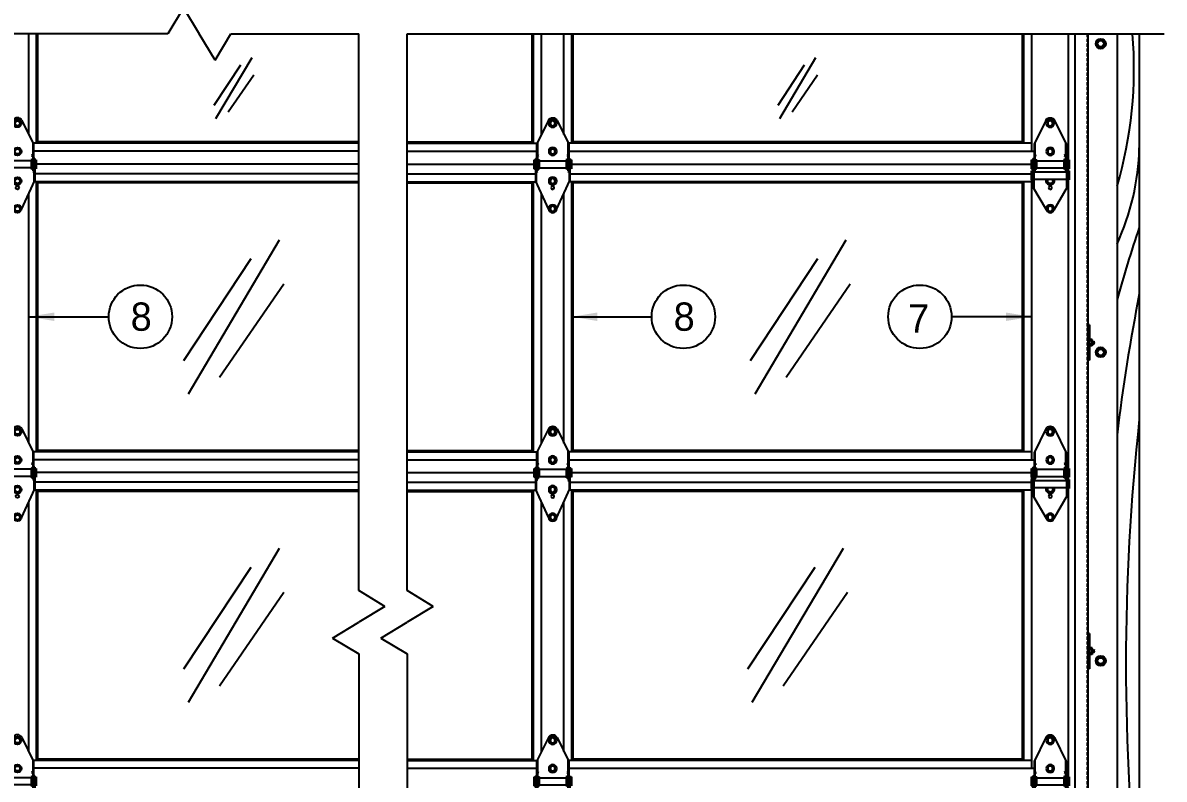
# Model space of a CAD drawing. Extents: x 541 to 3394, y 680 to 943.
# Drawn here: x 3123.3 to 3212.2, y 764.3 to 823.1 of the extents above; entities that cross this region are included whole.
import ezdxf

# ---------------------------------------------------------------- set-up
doc = ezdxf.new("R2010")
doc.units = 0
doc.header["$MEASUREMENT"] = 0
for name, pattern in [('CENTER', [2, 1.25, -0.25, 0.25, -0.25]), ('CENTER2', [1.125, 0.75, -0.125, 0.125, -0.125]), ('HIDDEN', [0.375, 0.25, -0.125])]:
    doc.linetypes.add(name, pattern=pattern)
doc.layers.get('0').update_dxf_attribs({"linetype": 'CONTINUOUS'})
for name, color, linetype in [('CENTER2', 1, 'CENTER2'), ('CENTERLINES', 5, 'CENTER'), ('LIGHT', 1, 'CONTINUOUS'), ('MEDIUM', 2, 'CONTINUOUS'), ('RED', 1, 'CONTINUOUS'), ('SECTIONS', 2, 'CONTINUOUS'), ('SHAFT', 3, 'CONTINUOUS'), ('XLIGHT', 3, 'CONTINUOUS')]:
    doc.layers.add(name, color=color, linetype=linetype)
doc.dimstyles.get("Standard").update_dxf_attribs({"dimtxt": 2, "dimasz": 2, "dimexe": 0.7, "dimexo": 0.8, "dimgap": 0.7, "dimtad": 0, "dimtih": 1, "dimtoh": 1, "dimdec": 4, "dimzin": 0, "dimtxsty": 'STANDARD', "dimcen": 0.09, "dimazin": 3, "dimtfac": 1, "dimtdec": 4, "dimtofl": 0, "dimtmove": 0, "dimatfit": 3, "dimtolj": 1, "dimtzin": 0})

# ---------------------------------------------------------------- blocks, each defined once
blk = doc.blocks.new('A$C66513317')
at = {"layer": 'LIGHT', "color": 1}
for p, q in [((0.008, 1.5), (0, 1.483)), ((0, 1.437), (0.008, 1.5)), ((0, 1.284), (0, 1.483)), ((0.023, 1.466), (0, 1.329)), ((0.008, 1.284), (0, 1.284)), ((0.023, 1.466), (0.008, 1.5)), ((0.008, 1.284), (0.039, 1.466)), ((0.023, 1.25), (0.008, 1.284)), ((0.023, 1.25), (0.055, 1.5)), ((0.039, 1.466), (0.023, 1.466)), ((0.023, 1.25), (0.039, 1.284)), ((0.055, 1.5), (0.039, 1.466)), ((0.07, 1.466), (0.039, 1.284)), ((0.055, 1.284), (0.039, 1.284)), ((0.07, 1.466), (0.055, 1.5)), ((0.055, 1.284), (0.086, 1.466)), ((0.07, 1.25), (0.055, 1.284)), ((0.07, 1.25), (0.102, 1.5)), ((0.086, 1.466), (0.07, 1.466)), ((0.07, 1.25), (0.086, 1.284)), ((0.102, 1.5), (0.086, 1.466)), ((0.117, 1.466), (0.086, 1.284)), ((0.102, 1.284), (0.086, 1.284)), ((0.117, 1.466), (0.102, 1.5)), ((0.102, 1.284), (0.133, 1.466)), ((0.117, 1.25), (0.102, 1.284)), ((0.117, 1.25), (0.148, 1.5)), ((0.133, 1.466), (0.117, 1.466)), ((0.117, 1.25), (0.133, 1.284)), ((0.148, 1.5), (0.133, 1.466)), ((0.152, 1.397), (0.133, 1.284)), ((0.148, 1.284), (0.133, 1.284)), ((0.152, 1.492), (0.148, 1.5)), ((0.148, 1.284), (0.152, 1.306)), ((0.152, 1.276), (0.148, 1.284)), ((0.152, 1.594), (0.172, 1.627)), ((0.152, 1.156), (0.152, 1.594)), ((0.152, 1.156), (0.172, 1.122)), ((0.172, 1.627), (0.34, 1.627)), ((0.172, 1.501), (0.34, 1.501)), ((0.172, 1.249), (0.34, 1.249)), ((0.172, 1.122), (0.34, 1.122)), ((0.34, 1.687), (0.377, 1.687)), ((0.34, 1.062), (0.34, 1.687)), ((0.34, 1.062), (0.377, 1.062))]:
    blk.add_line(p, q, dxfattribs=at)
for centre, radius, start, end in [((0.429, 1.604), 0.277, 182.12184, 201.72471), ((0.584, 1.373), 0.432, 162.70803, 196.69401), ((0.429, 1.146), 0.277, 158.27529, 177.87816)]:
    blk.add_arc(centre, radius, start, end, dxfattribs=at)
at = {"layer": 'SHAFT', "color": 2}
for p, q in [((0.377, 2.75), (0.497, 2.75)), ((0.377, 2.75), (0.377, 0)), ((0.497, 2.75), (0.497, 0)), ((0.377, 0), (0.497, 0))]:
    blk.add_line(p, q, dxfattribs=at)
blk = doc.blocks.new('A$C60CA6C77')
at = {"layer": 'LIGHT', "color": 1}
for p, q in [((1.862, 106.273), (1.705, 106)), ((1.705, 106), (1.862, 105.727)), ((1.862, 106.273), (2.178, 106.273)), ((2.336, 106), (2.178, 106.273)), ((2.178, 105.727), (2.336, 106)), ((1.862, 105.727), (2.178, 105.727)), ((1.862, 82.273), (1.705, 82)), ((1.705, 82), (1.862, 81.727)), ((1.862, 82.273), (2.178, 82.273)), ((2.336, 82), (2.178, 82.273)), ((2.178, 81.727), (2.336, 82)), ((1.862, 81.727), (2.178, 81.727)), ((1.862, 58.273), (1.705, 58)), ((1.705, 58), (1.862, 57.727)), ((1.862, 58.273), (2.178, 58.273)), ((2.336, 58), (2.178, 58.273)), ((2.178, 57.727), (2.336, 58)), ((1.862, 57.727), (2.178, 57.727))]:
    blk.add_line(p, q, dxfattribs=at)
for centre, radius in [((2.02, 106), 0.391), ((2.02, 106), 0.273), ((2.02, 106), 0.241), ((2.02, 82), 0.391), ((2.02, 82), 0.273), ((2.02, 82), 0.241), ((2.02, 58), 0.391), ((2.02, 58), 0.273), ((2.02, 58), 0.241)]:
    blk.add_circle(centre, radius, dxfattribs=at)
at = {"layer": 'RED', "color": 1, "linetype": 'HIDDEN'}
blk.add_line((0.954, 106.764), (0.954, 0), dxfattribs=at)
at = {"layer": 'SHAFT', "color": 5}
for p, q in [((0, 106.764), (0, 0)), ((1.02, 106.764), (1.02, 0))]:
    blk.add_line(p, q, dxfattribs=at)
at = {"layer": 'SHAFT', "color": 2}
blk.add_line((3.291, 106.764), (3.291, 0), dxfattribs=at)
at = {"extrusion": (0, 0, -1), "zscale": -1}
for p in [(-1.517, 81.376), (-1.517, 57.376)]:
    blk.add_blockref('A$C66513317', p, dxfattribs=at)
blk = doc.blocks.new('A$C6044527D')
at = {"color": 7}
for centre, radius, start, end in [((100.924, 104.038), 32.189, 343.53376, 4.85898), ((114.404, 98.381), 19.127, 335.38816, 358.5711), ((213.127, 64.272), 84.198, 160.9825, 165.01351), ((282.726, 57.336), 152.032, 168.92568, 173.10582), ((306.43, 57.775), 173.946, 173.72874, 186.27126)]:
    blk.add_arc(centre, radius, start, end, dxfattribs=at)
at = {"layer": 'SECTIONS', "color": 7, "ltscale": 16}
blk.add_line((133.525, 106.764), (133.525, 0), dxfattribs=at)
blk = doc.blocks.new('A$C7B666D18')
at = {"layer": 'CENTERLINES', "color": 1, "linetype": 'CONTINUOUS'}
for p, q in [((56.527, 110.741), (55.298, 108.7)), ((56.527, 110.741), (57.755, 108.7)), ((55.298, 108.7), (0, 108.7)), ((58.984, 106.66), (57.755, 108.7)), ((58.984, 106.66), (60.212, 108.7)), ((60.212, 108.7), (70.165, 108.7)), ((70.165, 65.393), (70.165, 108.7)), ((73.927, 65.393), (73.927, 108.7)), ((73.927, 108.7), (132.87, 108.7)), ((72.205, 64.165), (70.165, 65.393)), ((75.968, 64.165), (73.927, 65.393)), ((72.205, 64.165), (70.165, 62.936)), ((75.968, 64.165), (73.927, 62.936)), ((68.124, 61.707), (70.165, 62.936)), ((71.887, 61.707), (73.927, 62.936)), ((68.124, 61.707), (70.165, 60.479)), ((71.887, 61.707), (73.927, 60.479)), ((70.165, 60.479), (70.165, 0)), ((73.927, 60.479), (73.927, 0))]:
    blk.add_line(p, q, dxfattribs=at)
blk = doc.blocks.new('A$C4B1C1075')
at = {"color": 9}
for p, q in [((41.707, 1.618), (41.707, 10.126)), ((80.387, 1.618), (80.387, 10.126)), ((83.373, 1.618), (83.373, 10.126)), ((118.554, 1.618), (118.554, 10.126)), ((66.778, 1.618), (41.425, 1.618)), ((70.54, 1.618), (80.668, 1.618)), ((119.172, 1.618), (83.092, 1.618))]:
    blk.add_line(p, q, dxfattribs=at)
at = {"color": 1}
for p, q in [((41.809, 1.72), (41.809, 10.126)), ((80.285, 1.72), (80.285, 10.126)), ((83.475, 1.72), (83.475, 10.126)), ((118.452, 1.72), (118.452, 10.126)), ((66.778, 1.72), (41.707, 1.72)), ((70.54, 1.72), (80.387, 1.72)), ((118.554, 1.72), (83.373, 1.72))]:
    blk.add_line(p, q, dxfattribs=at)
at = {"color": 4}
for p, q in [((55.668, 3.552), (58.474, 8.295)), ((99.56, 3.552), (102.367, 8.295)), ((55.529, 4.58), (57.601, 7.717)), ((99.421, 4.58), (101.494, 7.717)), ((56.624, 4.058), (58.604, 6.94)), ((100.516, 4.058), (102.497, 6.94))]:
    blk.add_line(p, q, dxfattribs=at)
at = {"layer": 'XLIGHT', "color": 33}
for p, q in [((41.089, 2.304), (41.089, 10.126)), ((81.005, 2.304), (81.005, 10.126)), ((82.755, 2.304), (82.755, 10.126)), ((119.172, 1), (119.172, 10.126)), ((122.047, 0.312), (122.047, 10.126)), ((66.778, 1), (41.464, 1)), ((70.54, 1), (80.63, 1)), ((83.13, 1), (119.359, 1)), ((121.859, 1), (122.047, 1)), ((66.778, 0), (41.682, 0)), ((70.54, 0), (80.411, 0)), ((83.349, 0), (119.141, 0))]:
    blk.add_line(p, q, dxfattribs=at)
blk = doc.blocks.new('A$C38753813')
at = {"layer": 'CENTER2', "color": 1}
blk.add_line((1.677, 6.959), (1.677, 6.959), dxfattribs=at)
at = {"layer": 'LIGHT', "color": 1}
for p, q in [((1.216, 6.958), (1.343, 7.177)), ((1.595, 7.177), (1.343, 7.177)), ((1.595, 7.177), (1.721, 6.958)), ((1.343, 6.739), (1.216, 6.958)), ((1.595, 6.739), (1.343, 6.739)), ((1.721, 6.958), (1.595, 6.739)), ((1.216, 4.77), (1.343, 4.989)), ((1.343, 4.552), (1.216, 4.77)), ((1.595, 4.989), (1.343, 4.989)), ((1.595, 4.552), (1.343, 4.552)), ((1.595, 4.989), (1.721, 4.77)), ((1.721, 4.77), (1.595, 4.552)), ((1.216, 2.467), (1.343, 2.686)), ((1.595, 2.686), (1.343, 2.686)), ((1.595, 2.686), (1.721, 2.467)), ((1.343, 2.248), (1.216, 2.467)), ((1.595, 2.248), (1.343, 2.248)), ((1.721, 2.467), (1.595, 2.248)), ((1.218, 0.312), (1.344, 0.531)), ((1.344, 0.094), (1.218, 0.312)), ((1.597, 0.531), (1.344, 0.531)), ((1.597, 0.094), (1.344, 0.094)), ((1.597, 0.531), (1.723, 0.312)), ((1.723, 0.312), (1.597, 0.094))]:
    blk.add_line(p, q, dxfattribs=at)
for centre, radius in [((1.469, 6.958), 0.312), ((1.469, 6.958), 0.219), ((1.469, 6.958), 0.193), ((1.469, 4.77), 0.312), ((1.469, 4.77), 0.219), ((1.469, 4.77), 0.193), ((1.469, 2.467), 0.312), ((1.469, 2.467), 0.219), ((1.469, 2.467), 0.193), ((1.47, 0.312), 0.312), ((1.47, 0.312), 0.219), ((1.47, 0.312), 0.193)]:
    blk.add_circle(centre, radius, dxfattribs=at)
at = {"layer": 'SHAFT', "color": 2}
for p, q in [((1.132, 7.186), (0.219, 5.327)), ((1.805, 7.186), (2.719, 5.327)), ((0.281, 5.454), (0.281, 3.27)), ((2.656, 5.454), (2.656, 3.27)), ((0.219, 5.327), (0.219, 3.27)), ((0.281, 4.513), (0.377, 4.458)), ((0.377, 4.458), (0.281, 4.391)), ((2.656, 4.513), (2.56, 4.458)), ((2.56, 4.458), (2.656, 4.391)), ((2.719, 5.327), (2.719, 3.27)), ((0, 4.114), (0.125, 4.052)), ((0, 4.114), (0, 3.427)), ((0.188, 4.208), (0.125, 4.208)), ((0.125, 4.208), (0.125, 2.52)), ((0.188, 4.208), (0.188, 2.384)), ((0.219, 3.786), (0.219, 3.851)), ((0.281, 4.177), (0.406, 4.114)), ((0.406, 4.114), (0.406, 3.427)), ((2.531, 4.052), (0.406, 4.052)), ((2.656, 4.177), (2.531, 4.114)), ((2.531, 4.114), (2.531, 3.427)), ((2.813, 4.208), (2.75, 4.208)), ((2.75, 4.208), (2.75, 2.384)), ((2.813, 4.208), (2.813, 2.52)), ((2.938, 4.114), (2.813, 4.052)), ((2.938, 4.114), (2.938, 3.427)), ((0, 3.427), (0.125, 3.489)), ((0.188, 3.263), (0.283, 3.208)), ((0.283, 3.208), (0.188, 3.141)), ((0.281, 3.27), (0.219, 3.27)), ((0.281, 3.364), (0.406, 3.427)), ((2.531, 3.489), (0.406, 3.489)), ((2.656, 3.364), (2.531, 3.427)), ((2.75, 3.263), (2.654, 3.208)), ((2.654, 3.208), (2.75, 3.141)), ((2.719, 3.27), (2.656, 3.27)), ((2.938, 3.427), (2.813, 3.489)), ((1.165, 0.245), (0.125, 2.52)), ((1.778, 0.258), (2.813, 2.52))]:
    blk.add_line(p, q, dxfattribs=at)
blk.add_circle((1.469, 1.947), 0.125, dxfattribs=at)
blk.add_arc((1.469, 7.02), 0.375, 26.16851, 153.83149, dxfattribs=at)
blk = doc.blocks.new('A$C37831D1C')
at = {"layer": 'LIGHT', "color": 1}
for p, q in [((1.211, 6.958), (1.338, 7.177)), ((1.59, 7.177), (1.338, 7.177)), ((1.59, 7.177), (1.716, 6.958)), ((1.338, 6.739), (1.211, 6.958)), ((1.59, 6.739), (1.338, 6.739)), ((1.716, 6.958), (1.59, 6.739)), ((1.211, 4.77), (1.338, 4.989)), ((1.338, 4.552), (1.211, 4.77)), ((1.59, 4.989), (1.338, 4.989)), ((1.59, 4.552), (1.338, 4.552)), ((1.59, 4.989), (1.716, 4.77)), ((1.716, 4.77), (1.59, 4.552)), ((1.211, 2.467), (1.302, 2.624)), ((1.338, 2.248), (1.211, 2.467)), ((1.59, 2.248), (1.338, 2.248)), ((1.716, 2.467), (1.59, 2.248)), ((1.626, 2.624), (1.716, 2.467)), ((1.213, 0.313), (1.339, 0.531)), ((1.339, 0.094), (1.213, 0.313)), ((1.592, 0.531), (1.339, 0.531)), ((1.592, 0.094), (1.339, 0.094)), ((1.592, 0.531), (1.718, 0.313)), ((1.718, 0.313), (1.592, 0.094))]:
    blk.add_line(p, q, dxfattribs=at)
at = {"layer": 'LIGHT', "color": 2}
for p, q in [((0.281, 4.513), (0.377, 4.458)), ((0.377, 4.458), (0.281, 4.391)), ((2.656, 4.513), (2.56, 4.458)), ((2.56, 4.458), (2.656, 4.391)), ((0.19, 3.263), (0.286, 3.208)), ((0.286, 3.208), (0.254, 3.186)), ((2.749, 3.263), (2.653, 3.208)), ((2.653, 3.208), (2.685, 3.186))]:
    blk.add_line(p, q, dxfattribs=at)
at = {"layer": 'LIGHT', "color": 1}
for centre, radius in [((1.464, 6.958), 0.312), ((1.464, 6.958), 0.219), ((1.464, 6.958), 0.193), ((1.464, 4.77), 0.312), ((1.464, 4.77), 0.219), ((1.464, 4.77), 0.193), ((1.465, 0.313), 0.312), ((1.465, 0.313), 0.219), ((1.465, 0.313), 0.193)]:
    blk.add_circle(centre, radius, dxfattribs=at)
at = {"layer": 'LIGHT', "color": 2}
blk.add_circle((1.464, 1.947), 0.125, dxfattribs=at)
at = {"layer": 'LIGHT', "color": 1}
for radius, start, end in [(0.312, 149.84192, 30.15808), (0.219, 148.47794, 45.88054), (0.193, 125.47377, 54.52623)]:
    blk.add_arc((1.464, 2.467), radius, start, end, dxfattribs=at)
at = {"layer": 'MEDIUM', "color": 2}
for p, q in [((1.132, 7.186), (0.219, 5.327)), ((1.805, 7.186), (2.719, 5.327)), ((0.281, 5.454), (0.281, 3.27)), ((2.656, 5.454), (2.656, 3.27)), ((0.219, 5.327), (0.219, 3.27)), ((2.719, 5.327), (2.719, 3.27)), ((0, 4.114), (0.125, 4.052)), ((0, 4.114), (0, 3.427)), ((0.125, 4.208), (0.125, 2.02)), ((0.188, 4.208), (0.125, 4.208)), ((0.188, 4.208), (0.188, 1.913)), ((0.281, 4.177), (0.406, 4.114)), ((0.406, 4.114), (0.406, 3.427)), ((2.531, 4.052), (0.406, 4.052)), ((2.656, 4.177), (2.531, 4.114)), ((2.531, 4.114), (2.531, 3.427)), ((2.75, 4.208), (2.75, 1.913)), ((2.813, 4.208), (2.75, 4.208)), ((2.813, 4.208), (2.813, 2.02)), ((2.938, 4.114), (2.813, 4.052)), ((2.938, 4.114), (2.938, 3.427)), ((0, 3.427), (0.125, 3.489)), ((0, 3.249), (0.125, 3.186)), ((0, 3.249), (0, 2.561)), ((2.75, 3.186), (0.188, 3.186)), ((0.281, 3.27), (0.219, 3.27)), ((0.281, 3.364), (0.406, 3.427)), ((2.531, 3.489), (0.406, 3.489)), ((2.656, 3.364), (2.531, 3.427)), ((2.719, 3.27), (2.656, 3.27)), ((2.938, 3.427), (2.813, 3.489)), ((2.938, 3.249), (2.813, 3.186)), ((2.938, 3.249), (2.938, 2.561)), ((0, 2.561), (0.125, 2.624)), ((1.162, 0.238), (0.125, 2.02)), ((2.75, 2.624), (0.188, 2.624)), ((1.763, 0.216), (2.813, 2.02)), ((2.938, 2.561), (2.813, 2.624))]:
    blk.add_line(p, q, dxfattribs=at)
blk.add_arc((1.469, 7.02), 0.375, 26.16851, 153.83149, dxfattribs=at)
blk = doc.blocks.new('A$C380C4592')
at = {"color": 9}
for p, q in [((66.762, 22.632), (41.495, 22.632)), ((41.691, 1.618), (41.691, 22.632)), ((70.525, 22.632), (80.568, 22.632)), ((80.371, 1.618), (80.371, 22.632)), ((119.156, 22.632), (83.162, 22.632)), ((83.358, 1.618), (83.358, 22.632)), ((118.538, 1.618), (118.538, 22.632)), ((66.762, 1.618), (41.41, 1.618)), ((70.525, 1.618), (80.653, 1.618)), ((119.156, 1.618), (83.077, 1.618))]:
    blk.add_line(p, q, dxfattribs=at)
at = {"color": 1}
for p, q in [((66.762, 22.53), (41.691, 22.53)), ((41.793, 1.72), (41.793, 22.53)), ((70.525, 22.53), (80.371, 22.53)), ((80.269, 1.72), (80.269, 22.53)), ((118.538, 22.53), (83.358, 22.53)), ((83.46, 1.72), (83.46, 22.53)), ((118.436, 1.72), (118.436, 22.53)), ((66.762, 1.72), (41.691, 1.72)), ((70.525, 1.72), (80.371, 1.72)), ((118.538, 1.72), (83.358, 1.72))]:
    blk.add_line(p, q, dxfattribs=at)
at = {"color": 4}
for p, q in [((53.511, 6.136), (60.599, 18.114)), ((97.615, 6.136), (104.703, 18.114)), ((53.161, 8.734), (58.395, 16.656)), ((97.264, 8.734), (102.499, 16.656)), ((55.926, 7.416), (60.927, 14.694)), ((100.029, 7.416), (105.031, 14.694))]:
    blk.add_line(p, q, dxfattribs=at)
at = {"layer": 'XLIGHT', "color": 33}
for p, q in [((66.762, 24), (41.667, 24)), ((70.525, 24), (80.396, 24)), ((83.333, 24), (119.125, 24)), ((66.762, 23.25), (41.542, 23.25)), ((70.525, 23.25), (80.521, 23.25)), ((83.208, 23.25), (119.125, 23.25)), ((122.031, 23.447), (122.031, 23.656)), ((119.156, 1), (119.156, 22.791)), ((122.031, 0.312), (122.031, 22.791)), ((41.073, 2.304), (41.073, 21.709)), ((80.99, 2.304), (80.99, 21.709)), ((82.74, 2.304), (82.74, 21.709)), ((66.762, 1), (41.448, 1)), ((70.525, 1), (80.615, 1)), ((83.115, 1), (119.344, 1)), ((121.844, 1), (122.031, 1)), ((66.762, 0), (41.667, 0)), ((70.525, 0), (80.396, 0)), ((83.333, 0), (119.125, 0))]:
    blk.add_line(p, q, dxfattribs=at)
blk.add_blockref('A$C38753813', (38.729, 20.214))
at = {"xscale": -1}
for name, p in [('A$C38753813', (83.333, 20.214)), ('A$C37831D1C', (122.063, 20.214))]:
    blk.add_blockref(name, p, dxfattribs=at)
blk = doc.blocks.new('A$C72421806')
at = {"layer": 'LIGHT', "color": 1}
for p, q in [((1.211, 6.958), (1.338, 7.177)), ((1.59, 7.177), (1.338, 7.177)), ((1.59, 7.177), (1.716, 6.958)), ((1.338, 6.739), (1.211, 6.958)), ((1.59, 6.739), (1.338, 6.739)), ((1.716, 6.958), (1.59, 6.739)), ((1.211, 4.77), (1.338, 4.989)), ((1.338, 4.552), (1.211, 4.77)), ((1.59, 4.989), (1.338, 4.989)), ((1.59, 4.552), (1.338, 4.552)), ((1.59, 4.989), (1.716, 4.77)), ((1.716, 4.77), (1.59, 4.552)), ((1.211, 2.467), (1.302, 2.624)), ((1.338, 2.248), (1.211, 2.467)), ((1.59, 2.248), (1.338, 2.248)), ((1.716, 2.467), (1.59, 2.248)), ((1.626, 2.624), (1.716, 2.467)), ((1.213, 0.313), (1.339, 0.531)), ((1.339, 0.094), (1.213, 0.313)), ((1.592, 0.531), (1.339, 0.531)), ((1.592, 0.094), (1.339, 0.094)), ((1.592, 0.531), (1.718, 0.313)), ((1.718, 0.313), (1.592, 0.094))]:
    blk.add_line(p, q, dxfattribs=at)
for centre, radius in [((1.464, 6.958), 0.312), ((1.464, 6.958), 0.219), ((1.464, 6.958), 0.193), ((1.464, 4.77), 0.312), ((1.464, 4.77), 0.219), ((1.464, 4.77), 0.193), ((1.465, 0.313), 0.312), ((1.465, 0.313), 0.219), ((1.465, 0.313), 0.193)]:
    blk.add_circle(centre, radius, dxfattribs=at)
for radius, start, end in [(0.312, 149.84192, 30.15808), (0.219, 148.47794, 45.88054), (0.193, 125.47377, 54.52623)]:
    blk.add_arc((1.464, 2.467), radius, start, end, dxfattribs=at)
at = {"layer": 'MEDIUM', "color": 2}
for p, q in [((1.132, 7.186), (0.219, 5.327)), ((1.805, 7.186), (2.719, 5.327)), ((0.281, 5.454), (0.281, 3.27)), ((2.656, 5.454), (2.656, 3.27)), ((0.219, 5.327), (0.219, 3.27)), ((0.281, 4.513), (0.377, 4.458)), ((0.377, 4.458), (0.281, 4.391)), ((2.656, 4.513), (2.56, 4.458)), ((2.56, 4.458), (2.656, 4.391)), ((2.719, 5.327), (2.719, 3.27)), ((0, 4.114), (0, 3.427)), ((0, 4.114), (0.125, 4.052)), ((0.188, 4.208), (0.125, 4.208)), ((0.125, 4.208), (0.125, 2.02)), ((0.188, 4.208), (0.188, 1.913)), ((0.219, 3.723), (0.219, 3.786)), ((0.281, 4.177), (0.406, 4.114)), ((0.406, 4.114), (0.406, 3.427)), ((2.531, 4.052), (0.406, 4.052)), ((2.656, 4.177), (2.531, 4.114)), ((2.531, 4.114), (2.531, 3.427)), ((2.813, 4.208), (2.75, 4.208)), ((2.75, 4.208), (2.75, 1.913)), ((2.813, 4.208), (2.813, 2.02)), ((2.938, 4.114), (2.813, 4.052)), ((2.938, 4.114), (2.938, 3.427)), ((0, 3.427), (0.125, 3.489)), ((0, 3.249), (0, 2.561)), ((0, 3.249), (0.125, 3.186)), ((2.75, 3.186), (0.188, 3.186)), ((0.19, 3.263), (0.286, 3.208)), ((0.281, 3.27), (0.219, 3.27)), ((0.286, 3.208), (0.254, 3.186)), ((0.281, 3.364), (0.406, 3.427)), ((2.531, 3.489), (0.406, 3.489)), ((2.656, 3.364), (2.531, 3.427)), ((2.749, 3.263), (2.653, 3.208)), ((2.653, 3.208), (2.685, 3.186)), ((2.719, 3.27), (2.656, 3.27)), ((2.938, 3.427), (2.813, 3.489)), ((2.938, 3.249), (2.813, 3.186)), ((2.938, 3.249), (2.938, 2.561)), ((0, 2.561), (0.125, 2.624)), ((1.162, 0.238), (0.125, 2.02)), ((2.75, 2.624), (0.188, 2.624)), ((1.763, 0.216), (2.813, 2.02)), ((2.938, 2.561), (2.813, 2.624))]:
    blk.add_line(p, q, dxfattribs=at)
blk.add_circle((1.464, 1.947), 0.125, dxfattribs=at)
blk.add_arc((1.469, 7.02), 0.375, 26.16851, 153.83149, dxfattribs=at)
blk = doc.blocks.new('A$C05E16477')
for p, q in [((119.125, 24.328), (119.25, 24.265)), ((119.125, 23.64), (119.25, 23.703)), ((119.125, 23.463), (119.25, 23.4)), ((119.125, 22.775), (119.25, 22.838))]:
    blk.add_line(p, q)
at = {"color": 9}
for p, q in [((66.762, 22.632), (41.495, 22.632)), ((41.691, 1.618), (41.691, 22.632)), ((70.525, 22.632), (80.568, 22.632)), ((80.371, 1.618), (80.371, 22.632)), ((119.156, 22.632), (83.162, 22.632)), ((83.358, 1.618), (83.358, 22.632)), ((118.538, 1.618), (118.538, 22.632)), ((66.762, 1.618), (41.41, 1.618)), ((70.525, 1.618), (80.653, 1.618)), ((119.156, 1.618), (83.077, 1.618))]:
    blk.add_line(p, q, dxfattribs=at)
at = {"color": 1}
for p, q in [((66.762, 22.53), (41.691, 22.53)), ((41.793, 1.72), (41.793, 22.53)), ((70.525, 22.53), (80.371, 22.53)), ((80.269, 1.72), (80.269, 22.53)), ((118.538, 22.53), (83.358, 22.53)), ((83.46, 1.72), (83.46, 22.53)), ((118.436, 1.72), (118.436, 22.53)), ((66.762, 1.72), (41.691, 1.72)), ((70.525, 1.72), (80.371, 1.72)), ((118.538, 1.72), (83.358, 1.72))]:
    blk.add_line(p, q, dxfattribs=at)
at = {"color": 4}
for p, q in [((53.511, 6.136), (60.599, 18.114)), ((97.404, 6.136), (104.492, 18.114)), ((53.161, 8.734), (58.395, 16.656)), ((97.053, 8.734), (102.288, 16.656)), ((55.926, 7.416), (60.927, 14.694)), ((99.818, 7.416), (104.82, 14.694))]:
    blk.add_line(p, q, dxfattribs=at)
at = {"layer": 'XLIGHT', "color": 33}
for p, q in [((66.762, 24), (41.667, 24)), ((70.525, 24), (80.396, 24)), ((83.333, 24), (119.125, 24)), ((66.762, 23.25), (41.542, 23.25)), ((70.525, 23.25), (80.521, 23.25)), ((83.208, 23.25), (119.125, 23.25)), ((119.156, 23.447), (119.156, 23.656)), ((122.031, 23.447), (122.031, 23.656)), ((119.156, 1), (119.156, 22.791)), ((122.031, 0.312), (122.031, 22.791)), ((41.073, 2.304), (41.073, 21.709)), ((80.99, 2.304), (80.99, 21.709)), ((82.74, 2.304), (82.74, 21.709)), ((66.762, 1), (41.448, 1)), ((70.525, 1), (80.615, 1)), ((83.115, 1), (119.344, 1)), ((121.844, 1), (122.031, 1))]:
    blk.add_line(p, q, dxfattribs=at)
blk.add_blockref('A$C38753813', (38.729, 20.214))
at = {"xscale": -1}
for name, p in [('A$C38753813', (83.333, 20.214)), ('A$C72421806', (122.063, 20.214))]:
    blk.add_blockref(name, p, dxfattribs=at)
blk = doc.blocks.new('A$C1ED46B06')
at = {"layer": 'LIGHT', "color": 1}
for p, q in [((1.211, 6.958), (1.338, 7.177)), ((1.59, 7.177), (1.338, 7.177)), ((1.59, 7.177), (1.716, 6.958)), ((1.338, 6.739), (1.211, 6.958)), ((1.59, 6.739), (1.338, 6.739)), ((1.716, 6.958), (1.59, 6.739)), ((1.211, 4.77), (1.338, 4.989)), ((1.338, 4.552), (1.211, 4.77)), ((1.59, 4.989), (1.338, 4.989)), ((1.59, 4.552), (1.338, 4.552)), ((1.59, 4.989), (1.716, 4.77)), ((1.716, 4.77), (1.59, 4.552)), ((1.211, 2.467), (1.277, 2.581)), ((1.338, 2.248), (1.211, 2.467)), ((1.59, 2.248), (1.338, 2.248)), ((1.716, 2.467), (1.59, 2.248)), ((1.65, 2.581), (1.716, 2.467)), ((1.213, 0.313), (1.339, 0.531)), ((1.339, 0.094), (1.213, 0.313)), ((1.592, 0.531), (1.339, 0.531)), ((1.592, 0.094), (1.339, 0.094)), ((1.592, 0.531), (1.718, 0.313)), ((1.718, 0.313), (1.592, 0.094))]:
    blk.add_line(p, q, dxfattribs=at)
for centre, radius in [((1.464, 6.958), 0.312), ((1.464, 6.958), 0.219), ((1.464, 6.958), 0.193), ((1.464, 4.77), 0.312), ((1.464, 4.77), 0.219), ((1.464, 4.77), 0.193), ((1.465, 0.313), 0.312), ((1.465, 0.313), 0.219), ((1.465, 0.313), 0.193)]:
    blk.add_circle(centre, radius, dxfattribs=at)
for radius, start, end in [(0.312, 158.53824, 21.46176), (0.219, 148.47794, 31.52206), (0.193, 143.62271, 36.37729)]:
    blk.add_arc((1.464, 2.467), radius, start, end, dxfattribs=at)
at = {"layer": 'RED', "color": 2, "linetype": 'CONTINUOUS'}
for p, q in [((1.132, 7.186), (0.219, 5.327)), ((1.805, 7.186), (2.719, 5.327)), ((0.281, 5.454), (0.281, 3.27)), ((2.656, 5.454), (2.656, 3.27)), ((0.219, 5.327), (0.219, 3.27)), ((0.281, 4.513), (0.377, 4.458)), ((0.377, 4.458), (0.281, 4.391)), ((2.656, 4.513), (2.56, 4.458)), ((2.56, 4.458), (2.656, 4.391)), ((2.719, 5.327), (2.719, 3.27)), ((0, 4.114), (0, 3.427)), ((0, 4.114), (0.125, 4.052)), ((0.188, 4.208), (0.125, 4.208)), ((0.125, 4.208), (0.125, 2.02)), ((0.188, 4.208), (0.188, 1.913)), ((0.281, 4.177), (0.406, 4.114)), ((0.406, 4.114), (0.406, 3.427)), ((2.531, 4.052), (0.406, 4.052)), ((2.656, 4.177), (2.531, 4.114)), ((2.531, 4.114), (2.531, 3.427)), ((2.813, 4.208), (2.75, 4.208)), ((2.75, 4.208), (2.75, 1.913)), ((2.813, 4.208), (2.813, 2.02)), ((2.938, 4.114), (2.813, 4.052)), ((2.938, 4.114), (2.938, 3.427)), ((0, 3.427), (0.125, 3.489)), ((0, 3.206), (0.125, 3.144)), ((0, 3.206), (0, 2.519)), ((2.75, 3.144), (0.188, 3.144)), ((0.19, 3.263), (0.286, 3.208)), ((0.286, 3.208), (0.19, 3.141)), ((0.281, 3.27), (0.219, 3.27)), ((0.281, 3.364), (0.406, 3.427)), ((2.531, 3.489), (0.406, 3.489)), ((2.656, 3.364), (2.531, 3.427)), ((2.749, 3.263), (2.653, 3.208)), ((2.653, 3.208), (2.749, 3.141)), ((2.719, 3.27), (2.656, 3.27)), ((2.938, 3.427), (2.813, 3.489)), ((2.938, 3.206), (2.813, 3.144)), ((2.938, 3.206), (2.938, 2.519)), ((0, 2.519), (0.125, 2.581)), ((1.162, 0.238), (0.125, 2.02)), ((2.75, 2.581), (0.188, 2.581)), ((1.763, 0.216), (2.813, 2.02)), ((2.938, 2.519), (2.813, 2.581))]:
    blk.add_line(p, q, dxfattribs=at)
blk.add_circle((1.464, 1.947), 0.125, dxfattribs=at)
blk.add_arc((1.469, 7.02), 0.375, 26.16851, 153.83149, dxfattribs=at)
blk = doc.blocks.new('A$C3AF21C7D')
blk.add_blockref('A$C38753813', (38.729, 20.214))
at = {"xscale": -1}
for name, p in [('A$C38753813', (83.333, 20.214)), ('A$C1ED46B06', (122.063, 20.214))]:
    blk.add_blockref(name, p, dxfattribs=at)

msp = doc.modelspace()

# ---------------------------------------------------------------- linework, layer by layer
at = {"color": 7}
for centre in [(3132.46809, 800.2489), (3174.73602, 800.2489), (3193.14701, 800.2489)]:
    msp.add_circle(centre, 2.46922, dxfattribs=at)

# ---------------------------------------------------------------- block references
for name, p in [('A$C7B666D18', (3079.29384, 713.54971)), ('A$C6044527D', (3076.70289, 715.48571)), ('A$C60CA6C77', (3205.20522, 715.48571)), ('A$C4B1C1075', (3082.6808, 812.1239)), ('A$C380C4592', (3082.69642, 788.1239)), ('A$C05E16477', (3082.69642, 764.1239)), ('A$C3AF21C7D', (3082.69642, 740.1239))]:
    msp.add_blockref(name, p)

# ---------------------------------------------------------------- texts
at = {"color": 7, "char_height": 2.2}
for s, insert, attachment_point in [('8', (3131.71152, 800.24265), 4), ('8', (3173.97945, 800.24265), 4), ('7', (3193.87138, 800.11391), 6)]:
    msp.add_mtext(s, dxfattribs=dict(at, insert=insert, attachment_point=attachment_point))

# ---------------------------------------------------------------- leaders
at = {"color": 7}
for points in [[(3123.76934, 800.2489), (3129.99887, 800.2489)], [(3166.03727, 800.2489), (3172.26679, 800.2489)], [(3201.84576, 800.2489), (3195.61623, 800.2489)]]:
    msp.add_leader(points, dimstyle='STANDARD', override={"dimexo": 0.8}, dxfattribs=at)

doc.saveas('drawing.dxf')
